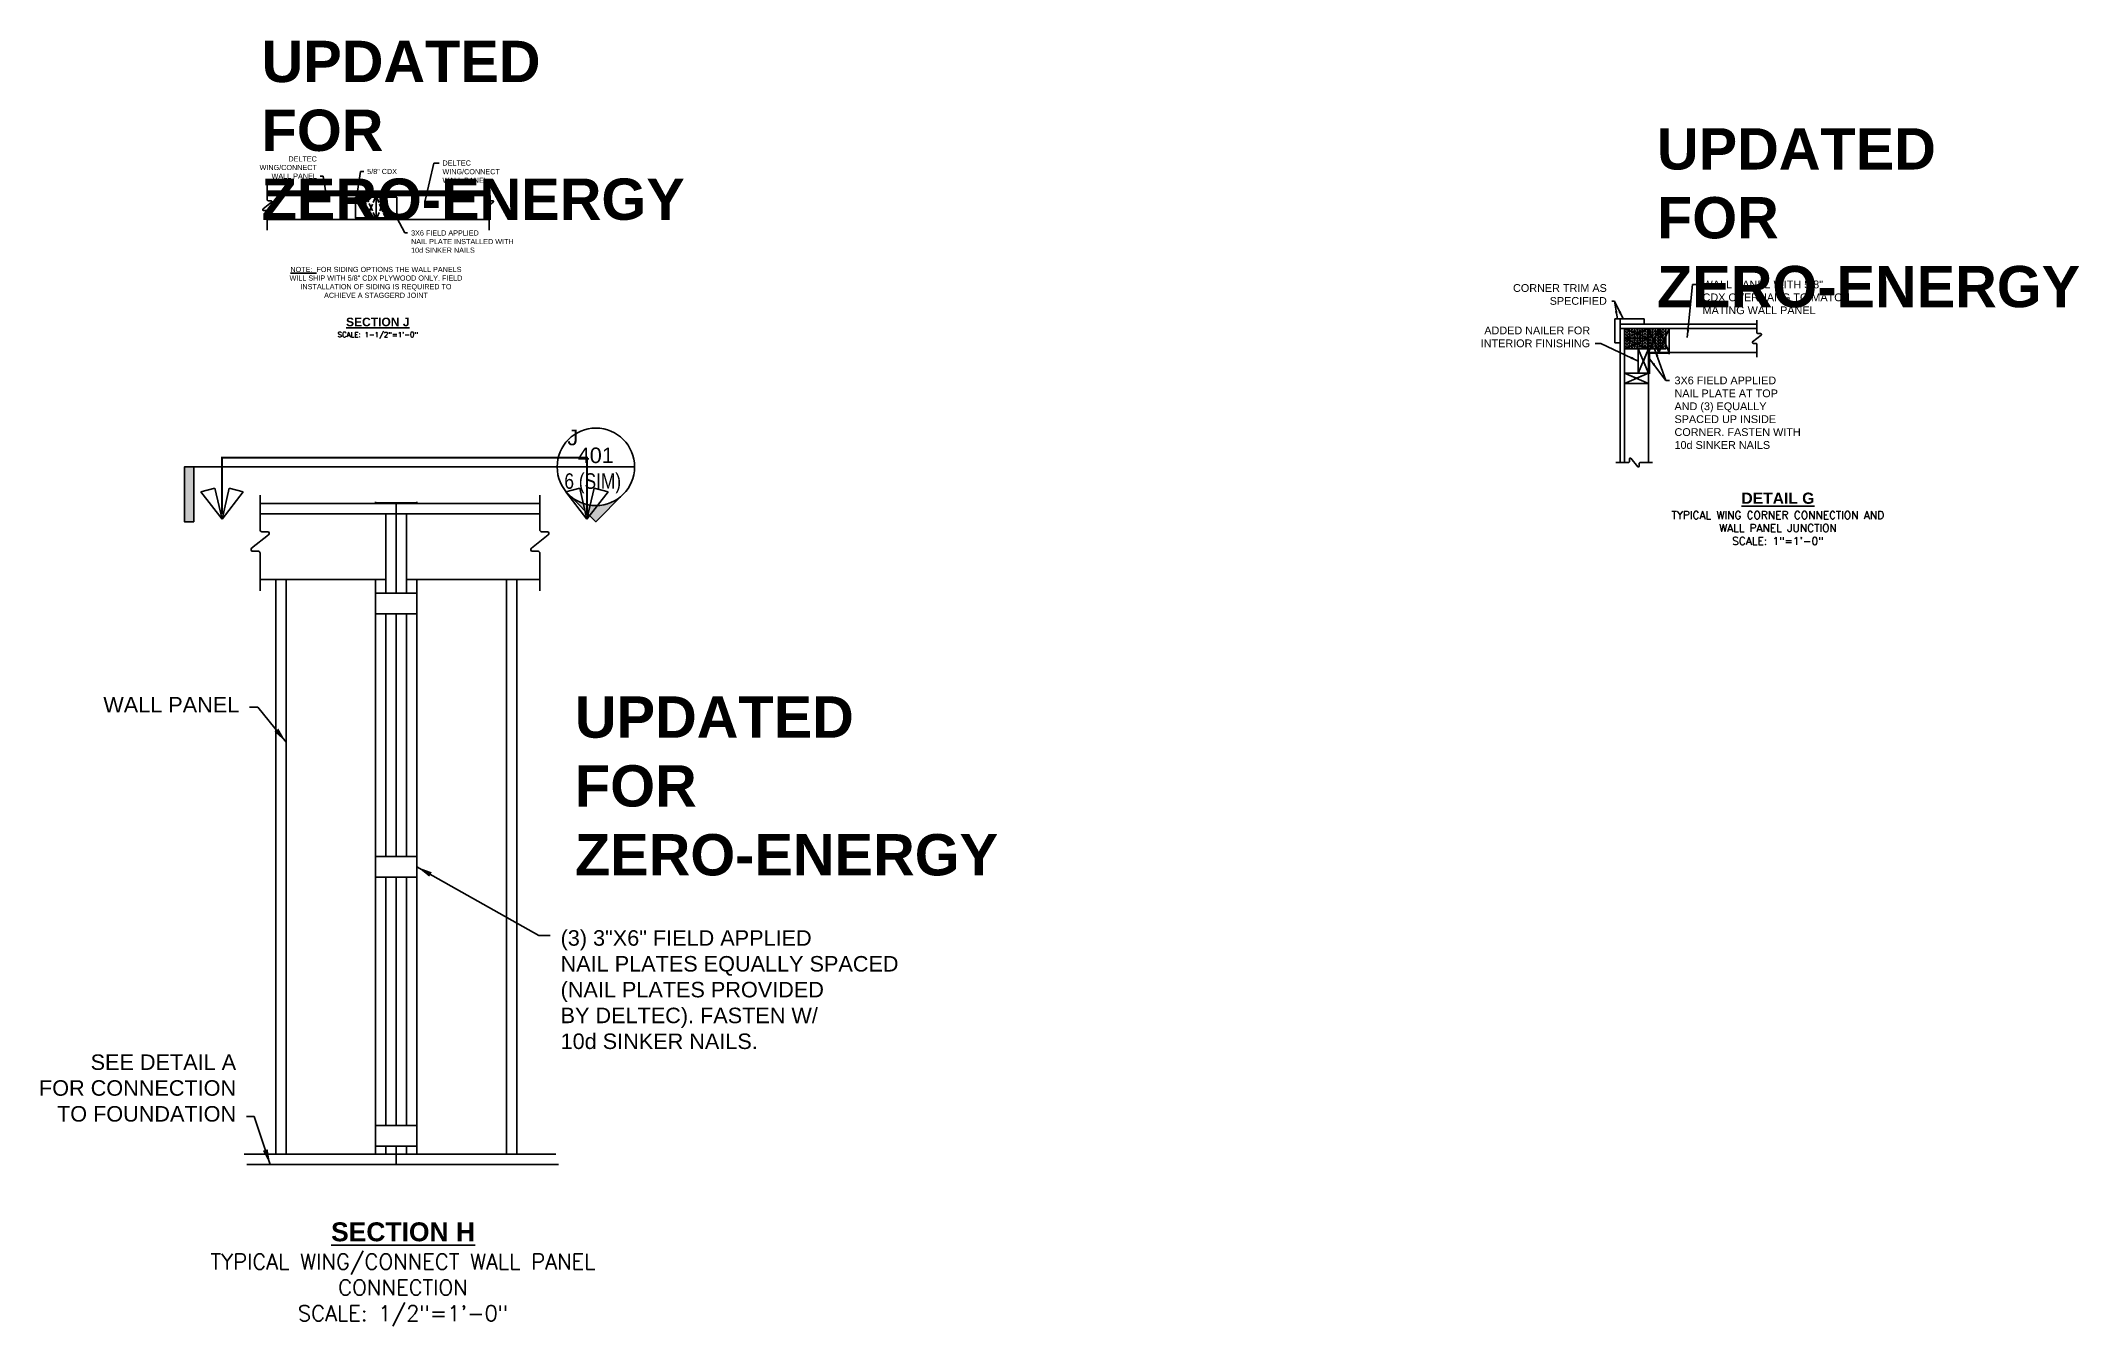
# Model space of a CAD drawing. Header units: inches. Extents: x -1316 to 22433, y -200 to 8737.
# Drawn here: x 22136.5 to 22432.6, y 8141.3 to 8327.9 of the extents above.
import ezdxf
from ezdxf.enums import TextEntityAlignment as Align

# ---------------------------------------------------------------- set-up
doc = ezdxf.new("R2010")
doc.units = ezdxf.units.IN
doc.header["$LTSCALE"] = 10
doc.header["$MEASUREMENT"] = 0
doc.linetypes.add('HIDDEN', pattern=[0.375, 0.25, -0.125])
doc.layers.get('0').update_dxf_attribs({"linetype": 'CONTINUOUS'})
for name, color, linetype in [('A-HATCH', 5, 'CONTINUOUS'), ('S-HATCH', 5, 'CONTINUOUS'), ('S-HDWR', 104, 'CONTINUOUS'), ('S-TXT', 222, 'CONTINUOUS'), ('S-WALL', 6, 'CONTINUOUS')]:
    doc.layers.add(name, color=color, linetype=linetype)
doc.layers.add('VIEWPORT', color=14, linetype='CONTINUOUS', plot=False)
doc.styles.add('style1', font='arial.ttf')
doc.styles.add('style2', font='arialbd.ttf')
doc.dimstyles.new('1', dxfattribs={"dimtxt": 1.125, "dimasz": 1.125, "dimexe": 0.18, "dimexo": 1, "dimgap": 1, "dimtad": 0, "dimtih": 1, "dimtoh": 1, "dimdec": 4, "dimrnd": 1, "dimzin": 0, "dimdsep": 46, "dimlunit": 4, "dimtxsty": 'style1', "dimcen": 0.09, "dimadec": 0, "dimazin": 0, "dimtfac": 1, "dimtdec": 4, "dimtix": 1, "dimtofl": 0, "dimtmove": 2, "dimatfit": 3, "dimfxl": 1, "dimtolj": 1, "dimtzin": 0, "dimarcsym": 0})
doc.dimstyles.new('1-1-2', dxfattribs={"dimtxt": 0.75, "dimasz": 0.75, "dimexe": 0.18, "dimexo": 0.5, "dimgap": 0.5, "dimtad": 0, "dimtih": 1, "dimtoh": 1, "dimdec": 4, "dimrnd": 1, "dimzin": 0, "dimdsep": 46, "dimlunit": 4, "dimtxsty": 'style1', "dimcen": 0.09, "dimadec": 0, "dimazin": 0, "dimtfac": 1, "dimtdec": 4, "dimtix": 1, "dimtofl": 0, "dimtmove": 2, "dimatfit": 3, "dimfxl": 1, "dimtolj": 1, "dimtzin": 0, "dimarcsym": 0})
doc.dimstyles.new('1-2', dxfattribs={"dimtxt": 2.25, "dimasz": 2.25, "dimexe": 0.18, "dimexo": 1.5, "dimgap": 1.5, "dimtad": 0, "dimdec": 4, "dimrnd": 0.0625, "dimzin": 0, "dimdsep": 46, "dimlunit": 4, "dimtxsty": 'style1', "dimcen": 0.09, "dimazin": 0, "dimtfac": 1, "dimtdec": 4, "dimtofl": 0, "dimtmove": 0, "dimatfit": 0, "dimfxl": 1, "dimtolj": 1, "dimtzin": 0, "dimarcsym": 0})

# ---------------------------------------------------------------- blocks, each defined once
blk = doc.blocks.new('*U374')
blk.add_lwpolyline([(-27, 0), (-6.7, 0, 0.414214), (-5.7, 1), (-5.7, 4.2, -0.707458), (-3.9, 4.9), (3.9, -4.9, 0.707458), (5.7, -4.2), (5.7, -1, -0.414214), (6.7, 0), (28.6, 0)], format="xyb")
blk = doc.blocks.new('*U399')
blk.add_lwpolyline([(0, 0), (1.5, 0), (1.5, -3.5), (0, -3.5)], close=True)
at = {"color": 5}
blk.add_lwpolyline([(0, 0), (1.5, -3.5), (0.75, -1.75), (1.5, 0), (0, -3.5)], dxfattribs=at)
blk = doc.blocks.new('*U375')
blk.add_lwpolyline([(-21.2, 0), (-6.7, 0, 0.414214), (-5.7, 1), (-5.7, 4.2, -0.707458), (-3.9, 4.9), (3.9, -4.9, 0.707458), (5.7, -4.2), (5.7, -1, -0.414214), (6.7, 0), (21.6, 0)], format="xyb")
blk = doc.blocks.new('*U381')
h = blk.add_hatch(color=256)
h.dxf.hatch_style = 1
h.paths.add_polyline_path([(-4.867, 0), (-4.98, 0), (-4.98, -0.663), (-4.867, -0.663)])
h = blk.add_hatch(color=256)
h.dxf.hatch_style = 1
h.paths.add_polyline_path([(0.331, -0.331, -0.414214), (-0.331, -0.331), (0, -0.663)])
blk.add_line((0.469, 0), (-0.469, 0))
for points in [[(-0.469, 0), (-4.98, 0), (-4.98, -0.663), (-4.867, -0.663), (-4.867, 0)], [(-0.331, -0.331), (0, -0.663), (0.331, -0.331)]]:
    blk.add_lwpolyline(points)
blk.add_circle((0, 0), 0.469)
at = {"style": 'style1', "flags": 4}
for tag, p in [('SHEET', (-0.002, 0.046)), ('VIEW', (-0.038, -0.265))]:
    blk.add_attdef(tag, text='', height=0.188, dxfattribs=at).set_placement(p, align=Align.CENTER)

msp = doc.modelspace()

# ---------------------------------------------------------------- hatches: boundary and pattern name
at = {"layer": 'A-HATCH'}
h = msp.add_hatch(dxfattribs=at)
h.set_pattern_fill('HEX', color=256)
h.paths.add_polyline_path([(22366.57665, 8286.18431), (22366.57665, 8283.18431), (22372.57665, 8283.18431), (22372.57665, 8286.18431)])
at = {"layer": 'S-HATCH'}
h = msp.add_hatch(dxfattribs=at)
h.set_pattern_fill('DOLMIT', color=256, style=0)
h.set_pattern_definition([(0, (0, 0), (0, 0.25), []), (45, (0, 0), (-0.5, 0.5), [0.35355339, -0.70710768])])
h.paths.add_polyline_path([(22169.43049, 8306.10179), (22169.43049, 8305.47679), (22185.24091, 8305.47679), (22185.24091, 8306.10179)])
h = msp.add_hatch(dxfattribs=at)
h.set_pattern_fill('DOLMIT', color=256, style=0)
h.set_pattern_definition([(0, (16.41921, 0), (0, 0.25), []), (45, (16.4192, 0), (-0.5, 0.5), [0.35355339, -0.70710768])])
h.paths.add_polyline_path([(22185.24091, 8306.10179), (22185.24091, 8305.47679), (22201.66012, 8305.47679), (22201.66012, 8306.10179)])

# ---------------------------------------------------------------- linework, layer by layer
for p, q in [((22185.24091, 8305.47679), (22185.24091, 8306.10179)), ((22373.07665, 8282.68431), (22373.07665, 8282.43431)), ((22370.07665, 8279.68431), (22370.32665, 8279.68431))]:
    msp.add_line(p, q)
at = {"color": 5}
for p, q in [((22183.74091, 8305.47679), (22183.74091, 8304.77861)), ((22183.74091, 8305.47679), (22184.15887, 8304.50154)), ((22183.74549, 8304.44926), (22183.74549, 8303.79056)), ((22183.74549, 8303.51849), (22183.74549, 8302.88843)), ((22184.1466, 8302.90275), (22183.74549, 8301.97679)), ((22183.74549, 8302.61636), (22183.74549, 8301.97198)), ((22184.71961, 8304.23446), (22184.23361, 8303.09699)), ((22184.2612, 8304.29174), (22184.7108, 8303.24268)), ((22184.80557, 8303.01731), (22185.24091, 8301.97679)), ((22185.24091, 8305.47679), (22184.81584, 8304.48193)), ((22185.24091, 8305.47679), (22185.24091, 8301.97679)), ((22185.24091, 8305.47679), (22185.66597, 8304.48193)), ((22185.67625, 8303.01731), (22185.24091, 8301.97679)), ((22185.7622, 8304.23446), (22186.2482, 8303.09699)), ((22186.22061, 8304.29174), (22185.77101, 8303.24268)), ((22186.74091, 8305.47679), (22186.32294, 8304.50154)), ((22186.33522, 8302.90275), (22186.73633, 8301.97679)), ((22186.74924, 8305.47679), (22186.74924, 8304.77861)), ((22186.75382, 8304.44926), (22186.75382, 8303.79056)), ((22186.75382, 8303.51849), (22186.75382, 8302.88843)), ((22186.75382, 8302.61636), (22186.75382, 8301.97198))]:
    msp.add_line(p, q, dxfattribs=at)
at = {"color": 5, "linetype": 'HIDDEN'}
msp.add_line((22370.07665, 8286.18431), (22370.07665, 8283.20995), dxfattribs=at)
at = {"layer": 'S-HATCH'}
for points in [[(22169.43049, 8306.10179), (22169.43049, 8305.47679), (22185.24091, 8305.47679), (22185.24091, 8306.10179)], [(22185.24091, 8306.10179), (22185.24091, 8305.47679), (22201.66012, 8305.47679), (22201.66012, 8306.10179)]]:
    msp.add_lwpolyline(points, close=True, dxfattribs=at)
at = {"layer": 'S-HDWR'}
for p, q in [((22185.17304, 8260.72832), (22185.17304, 8260.97832)), ((22191.17733, 8260.97832), (22191.17733, 8260.72832)), ((22185.18049, 8247.7222), (22191.18049, 8247.7222)), ((22185.18049, 8247.7222), (22185.18049, 8244.7222)), ((22191.18049, 8247.7222), (22191.18049, 8244.7222)), ((22185.18049, 8244.7222), (22191.18049, 8244.7222)), ((22185.18049, 8209.47832), (22191.18049, 8209.47832)), ((22185.18049, 8209.47832), (22185.18049, 8206.47832)), ((22191.18049, 8209.47832), (22191.18049, 8206.47832)), ((22185.18049, 8206.47832), (22191.18049, 8206.47832)), ((22185.18049, 8170.43467), (22191.18049, 8170.43467)), ((22185.18049, 8170.43467), (22185.18049, 8167.43467)), ((22191.18049, 8170.43467), (22191.18049, 8167.43467)), ((22185.18049, 8167.43467), (22191.18049, 8167.43467))]:
    msp.add_line(p, q, dxfattribs=at)
for points in [[(22182.24091, 8305.22679), (22182.24091, 8302.22679), (22188.24091, 8302.22679), (22188.24091, 8305.22679)], [(22366.57665, 8286.18431), (22366.57665, 8283.18431), (22372.57665, 8283.18431), (22372.57665, 8286.18431)]]:
    msp.add_lwpolyline(points, close=True, dxfattribs=at)
at = {"layer": 'S-HDWR', "const_width": 0.25}
for points in [[(22373.07665, 8282.55931), (22370.20165, 8282.55931), (22370.20165, 8279.68431)], [(22185.17304, 8260.85332), (22191.17733, 8260.85332)]]:
    msp.add_lwpolyline(points, dxfattribs=at)
at = {"layer": 'S-WALL'}
for p, q in [((22169.43049, 8306.10179), (22185.24091, 8306.10179)), ((22185.24091, 8306.10179), (22201.66012, 8306.10179)), ((22201.66012, 8305.47679), (22169.43049, 8305.47679)), ((22201.66012, 8301.97679), (22169.43049, 8301.97679)), ((22369.45165, 8287.55931), (22365.20165, 8287.55931)), ((22365.20165, 8287.55931), (22365.20165, 8284.05931)), ((22365.95165, 8287.55931), (22365.95165, 8266.69897)), ((22385.81152, 8286.80931), (22365.95165, 8286.80931)), ((22365.95165, 8286.18431), (22366.57665, 8286.18431)), ((22385.81152, 8286.18431), (22366.57665, 8286.18431)), ((22366.57665, 8286.18431), (22366.57665, 8266.69897)), ((22369.45165, 8287.55931), (22369.45165, 8286.80931)), ((22365.95165, 8284.05931), (22365.20165, 8284.05931)), ((22370.07665, 8283.20995), (22370.07665, 8266.69897)), ((22385.81152, 8282.68431), (22370.07665, 8282.68431)), ((22168.39341, 8260.72832), (22209.02953, 8260.72832)), ((22168.39341, 8259.22832), (22209.02953, 8259.22832)), ((22186.68049, 8259.22832), (22186.68049, 8247.7222)), ((22188.18049, 8260.72832), (22188.18049, 8247.7222)), ((22189.68049, 8259.22832), (22189.68049, 8247.7222)), ((22168.39341, 8249.72832), (22186.68049, 8249.72832)), ((22170.68049, 8249.72832), (22170.68049, 8166.22832)), ((22172.18049, 8249.72832), (22172.18049, 8166.22832)), ((22185.18049, 8249.72832), (22185.18049, 8166.22832)), ((22189.68049, 8249.72832), (22209.02953, 8249.72832)), ((22191.18049, 8249.72832), (22191.18049, 8166.22832)), ((22204.18049, 8249.72832), (22204.18049, 8166.22832)), ((22205.68049, 8249.72832), (22205.68049, 8166.22832)), ((22186.68049, 8244.7222), (22186.68049, 8209.47832)), ((22188.18049, 8244.7222), (22188.18049, 8209.47832)), ((22189.68049, 8244.7222), (22189.68049, 8209.47832)), ((22186.68049, 8206.47832), (22186.68049, 8170.43467)), ((22188.18049, 8206.47832), (22188.18049, 8170.43467)), ((22189.68049, 8206.47832), (22189.68049, 8170.43467)), ((22186.68049, 8167.43467), (22186.68049, 8166.22832)), ((22188.18049, 8167.43467), (22188.18049, 8164.72832)), ((22189.68049, 8167.43467), (22189.68049, 8166.22832)), ((22166.07648, 8166.22832), (22211.37574, 8166.22832)), ((22166.45962, 8164.72832), (22211.75888, 8164.72832))]:
    msp.add_line(p, q, dxfattribs=at)
at = {"layer": 'VIEWPORT'}
for p, q in [((22159.77886, 8262.46234), (22161.84437, 8262.99256)), ((22162.86988, 8258.4841), (22159.77886, 8262.46234)), ((22161.84437, 8262.99256), (22162.86988, 8258.4841)), ((22163.89538, 8262.99256), (22162.86988, 8258.4841)), ((22162.86988, 8258.4841), (22165.9609, 8262.46234)), ((22165.9609, 8262.46234), (22163.89538, 8262.99256)), ((22212.78557, 8262.42647), (22214.85108, 8262.95669)), ((22215.87659, 8258.44823), (22212.78557, 8262.42647)), ((22214.85108, 8262.95669), (22215.87659, 8258.44823)), ((22216.90209, 8262.95669), (22215.87659, 8258.44823)), ((22215.87659, 8258.44823), (22218.96761, 8262.42647)), ((22218.96761, 8262.42647), (22216.90209, 8262.95669))]:
    msp.add_line(p, q, dxfattribs=at)
at = {"layer": 'VIEWPORT', "const_width": 0.28125}
for points in [[(22215.87659, 8259.09389), (22215.87659, 8267.41567), (22162.86988, 8267.41567)], [(22162.86988, 8259.23737), (22162.86988, 8267.41567), (22215.87659, 8267.41567)]]:
    msp.add_lwpolyline(points, dxfattribs=at)

# ---------------------------------------------------------------- block references
ref = msp.add_blockref('*U381', (22217.17149, 8266.06323), dxfattribs=dict(xscale=11.99999999999999, yscale=11.99999999999999, zscale=11.99999999999999))
ref.add_attrib('SHEET', '401', dxfattribs={"height": 2.25, "style": 'style1'}).set_placement((22217.15175, 8266.61929), align=Align.CENTER)
ref.add_attrib('VIEW', '6 (SIM)', dxfattribs={"height": 2.25, "style": 'style1', "width": 0.8}).set_placement((22216.7142, 8262.88073), align=Align.CENTER)
at = {"layer": 'S-HATCH'}
for name, p, xscale, yscale, zscale, rotation in [('*U374', (22169.43049, 8304.00974), 0.125, 0.125, 0.125, 270), ('*U374', (22201.66012, 8304.00974), 0.125, 0.125, 0.125, 270), ('*U375', (22385.81152, 8284.71726), 0.125, 0.125, 0.125, 270), ('*U375', (22368.01415, 8266.69897), 0.125, 0.125, 0.125, 180), ('*U374', (22168.39341, 8255.22832), 0.25, 0.25, 0.25, 270), ('*U374', (22209.02953, 8255.22832), 0.25, 0.25, 0.25, 270)]:
    msp.add_blockref(name, p, dxfattribs=dict(at, xscale=xscale, yscale=yscale, zscale=zscale, rotation=rotation))
at = {"layer": 'S-WALL', "rotation": 90}
for p in [(22366.57665, 8284.68431), (22366.57665, 8283.18431), (22366.57665, 8278.18431)]:
    msp.add_blockref('*U399', p, dxfattribs=at)
at = {"layer": 'S-WALL'}
for p in [(22370.07665, 8286.18431), (22371.57665, 8286.18431), (22368.57665, 8283.18431)]:
    msp.add_blockref('*U399', p, dxfattribs=at)

# ---------------------------------------------------------------- texts
at = {"layer": 'S-TXT', "style": 'style1'}
for s, insert, char_height, attachment_point in [('DELTEC \\PWING/CONNECT\\PWALL PANEL', (22176.64044, 8307.91847), 0.75, 9), ('\\A1;5/8" CDX', (22183.94891, 8309.33959), 0.75, 1), ('DELTEC \\PWING/CONNECT\\PWALL PANEL', (22194.88589, 8310.5676), 0.75, 1), ('3X6 FIELD APPLIED\\PNAIL PLATE INSTALLED WITH\\P10d SINKER NAILS', (22190.328, 8300.4106), 0.75, 1), ('\\A1;CORNER TRIM AS\\PSPECIFIED', (22364.01383, 8289.58708), 1.125, 9), ('\\A1;WALL PANEL WITH 5/8"\\PCDX OVERHANG TO MATCH\\PMATING WALL PANEL', (22377.92467, 8293.12204), 1.125, 1), ('\\A1;ADDED NAILER FOR\\PINTERIOR FINISHING', (22361.58931, 8283.42455), 1.125, 9), ('3X6 FIELD APPLIED \\PNAIL PLATE AT TOP \\PAND (3) EQUALLY \\PSPACED UP INSIDE \\PCORNER. FASTEN WITH\\P10d SINKER NAILS', (22373.84745, 8279.18167), 1.125, 1), ('\\A1;WALL PANEL', (22165.36434, 8230.39797), 2.25, 9), ('(3) 3"X6" FIELD APPLIED \\PNAIL PLATES EQUALLY SPACED \\P(NAIL PLATES PROVIDED \\PBY DELTEC). FASTEN W/ \\P10d SINKER NAILS.', (22212.0457, 8198.77649), 2.25, 1)]:
    msp.add_mtext(s, dxfattribs=dict(at, insert=insert, char_height=char_height, attachment_point=attachment_point))
at = {"layer": 'S-TXT', "insert": (22185.22951, 8295.11117), "char_height": 0.75, "width": 26.4339286, "attachment_point": 2, "style": 'style1'}
msp.add_mtext('{\\LNOTE:}  FOR SIDING OPTIONS THE WALL PANELS WILL SHIP WITH 5/8" CDX PLYWOOD ONLY. FIELD INSTALLATION OF SIDING IS REQUIRED TO ACHIEVE A STAGGERD JOINT', dxfattribs=at)
at = {"layer": 'VIEWPORT'}
for s, insert, char_height, width, attachment_point, style in [('UPDATED FOR ZERO-ENERGY', (22168.61781, 8327.94547), 6, 55.8845333, 1, 'style2'), ('UPDATED FOR ZERO-ENERGY', (22371.30526, 8315.2509), 6, 55.8845333, 1, 'style2'), ('{\\H0.5556x;\\LSECTION J\\H1.8x;\\P\\Fromans|c0;\\H0.3333x;\\lSCALE: 1-1/2"=1\'-0"}', (22185.48781, 8287.73548), 2.25, 26.2660714, 2, 'style2'), ('J', (22213.02602, 8271.45381), 2.25, 3.5869624, 1, 'style1'), ('{\\H0.7222x;\\LDETAIL G\\H1.385x;\\P\\Fromans|c0;\\H0.5x;\\lTYPICAL WING CORNER CONNECTION AND WALL PANEL JUNCTION\\PSCALE: 1"=1\'-0"}', (22388.86366, 8262.32871), 2.25, 30.7819473, 2, 'style2'), ('UPDATED FOR ZERO-ENERGY', (22214.12987, 8232.73622), 6, 55.8845333, 1, 'style2'), ('{\\H1.222x;\\LSECTION H\\P\\Fromans|c0;\\H0.8183x;\\lTYPICAL WING/CONNECT WALL PANEL CONNECTION\\PSCALE: 1/2"=1\'-0"}', (22189.16282, 8156.34896), 2.25, 61.9884103, 2, 'style2')]:
    msp.add_mtext(s, dxfattribs=dict(at, insert=insert, char_height=char_height, width=width, attachment_point=attachment_point, style=style))
at = {"layer": 'VIEWPORT', "insert": (22164.91386, 8170.95441), "char_height": 2.25, "attachment_point": 9, "style": 'style1'}
msp.add_mtext('SEE DETAIL A\\PFOR CONNECTION\\PTO FOUNDATION', dxfattribs=at)

# ---------------------------------------------------------------- leaders
at = {"layer": 'S-TXT', "annotation_type": 0, "has_hookline": 1}
for points, dimstyle, override, hookline_direction, text_width in [([(22182.5664, 8306.10179), (22182.98664, 8308.96459), (22183.44891, 8308.96459)], '1-1-2', {"dimgap": 0.5, "dimtad": 0}, 0, 4.28155), ([(22192.3532, 8304.76581), (22193.63589, 8310.1926), (22194.38589, 8310.1926)], '1-1-2', {"dimgap": 0.5, "dimtad": 0}, 0, 8.28939), ([(22178.14902, 8304.68181), (22177.56068, 8308.29347), (22177.14044, 8308.29347)], '1-1-2', {"dimgap": 0.5, "dimtad": 0}, 1, 8.28939), ([(22188.24091, 8302.22679), (22189.40463, 8300.0356), (22189.828, 8300.0356)], '1-1-2', {"dimgap": 0.5, "dimtad": 0}, 0, 14.74062), ([(22375.70725, 8284.86078), (22376.44096, 8292.55954), (22377.17467, 8292.55954)], '1', {"dimgap": 0.75, "dimtad": 0}, 0, 21.18776), ([(22366.37612, 8287.55931), (22365.12211, 8290.14958), (22364.76383, 8290.14958)], '1', {"dimgap": 0.75, "dimtad": 0}, 1, 13.46086), ([(22368.57665, 8281.43431), (22363.16035, 8283.98705), (22362.33931, 8283.98705)], '1', {"dimgap": 0.75, "dimtad": 0}, 1, 15.6464), ([(22370.96389, 8283.20995), (22372.61089, 8278.61917), (22373.09745, 8278.61917)], '1', {"dimgap": 0.75, "dimtad": 0}, 0, 18.13046)]:
    msp.add_leader(points, dimstyle=dimstyle, override=override, dxfattribs=dict(at, hookline_direction=hookline_direction, text_width=text_width))
at = {"layer": 'S-TXT'}
for points, override in [([(22365.54412, 8287.55931), (22365.12211, 8290.14958)], {"dimgap": 0.75, "dimtad": 0}), ([(22370.20165, 8281.77913), (22372.61089, 8278.61917)], {"dimgap": 1, "dimtad": 0})]:
    msp.add_leader(points, dimstyle='1', override=override, dxfattribs=at)
for points in [[(22172.18049, 8226.08365), (22168.07175, 8231.14797), (22166.86434, 8231.14797)], [(22191.18049, 8207.97832), (22208.86119, 8198.02649), (22210.5457, 8198.02649)]]:
    msp.add_leader(points, dimstyle='1-2', dxfattribs=at)
at = {"layer": 'VIEWPORT'}
msp.add_leader([(22169.87004, 8164.72832), (22167.51138, 8171.70441), (22166.41386, 8171.70441)], dimstyle='1-2', dxfattribs=at)

doc.saveas('drawing.dxf')
